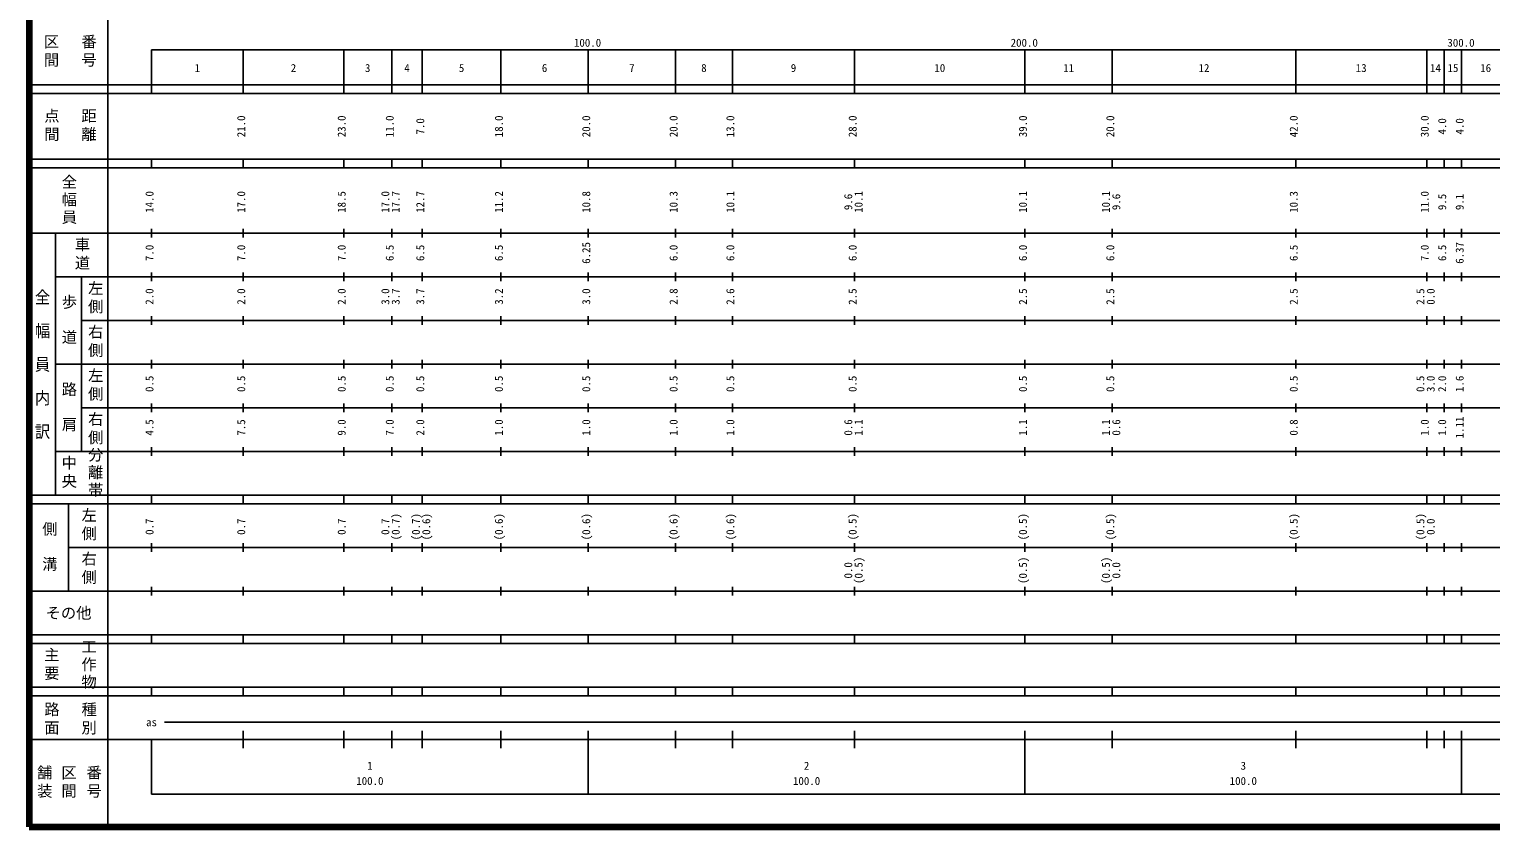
# Model space of a CAD drawing. Units: millimetres on the paper, enlarged 1000 times. Extents: x 40000 to 680000, y 20000 to 380000.
# Drawn here: x 40000 to 374665, y 20000 to 202759 of the extents above; entities that cross this region are included whole.
import ezdxf
from ezdxf.enums import TextEntityAlignment as Align

# ---------------------------------------------------------------- set-up
doc = ezdxf.new("R2010")
doc.units = ezdxf.units.MM
doc.header["$LTSCALE"] = 1000
doc.layers.add('M-TTL', color=2, linetype='Continuous', lineweight=140)
doc.layers.add('M-TTL-BAND', color=7, linetype='Continuous', lineweight=25)
doc.styles.add('@ＭＳ ゴシック', font='')
doc.styles.add('ＭＳ ゴシック', font='')
doc.styles.get('@ＭＳ ゴシック').set_extended_font_data('@MS Gothic')
doc.styles.get('ＭＳ ゴシック').set_extended_font_data('MS Gothic')

msp = doc.modelspace()

# ---------------------------------------------------------------- linework, layer by layer
at = {"layer": 'M-TTL'}
for p, q in [((40000, 380000), (40000, 20000)), ((40000, 20000), (680000, 20000))]:
    msp.add_line(p, q, dxfattribs=at)
at = {"layer": 'M-TTL-BAND'}
for p, q in [((58000, 370000), (58000, 20000)), ((68000, 198000), (579000, 198000)), ((68000, 198000), (68000, 188000)), ((89000, 188000), (89000, 198000)), ((112000, 188000), (112000, 198000)), ((123000, 188000), (123000, 198000)), ((130000, 188000), (130000, 198000)), ((148000, 188000), (148000, 198000)), ((168000, 188000), (168000, 198000)), ((188000, 188000), (188000, 198000)), ((201000, 188000), (201000, 198000)), ((229000, 188000), (229000, 198000)), ((268000, 188000), (268000, 198000)), ((288000, 188000), (288000, 198000)), ((330000, 188000), (330000, 198000)), ((360000, 188000), (360000, 198000)), ((364000, 188000), (364000, 198000)), ((368000, 188000), (368000, 198000)), ((40000, 190000), (579000, 190000)), ((40000, 188000), (579000, 188000)), ((40000, 173000), (579000, 173000)), ((40000, 171000), (579000, 171000)), ((68000, 171000), (68000, 173000)), ((89000, 171000), (89000, 173000)), ((112000, 171000), (112000, 173000)), ((123000, 171000), (123000, 173000)), ((130000, 171000), (130000, 173000)), ((148000, 171000), (148000, 173000)), ((168000, 171000), (168000, 173000)), ((188000, 171000), (188000, 173000)), ((201000, 171000), (201000, 173000)), ((229000, 171000), (229000, 173000)), ((268000, 171000), (268000, 173000)), ((288000, 171000), (288000, 173000)), ((330000, 171000), (330000, 173000)), ((360000, 171000), (360000, 173000)), ((364000, 171000), (364000, 173000)), ((368000, 171000), (368000, 173000)), ((40000, 156000), (579000, 156000)), ((46000, 96000), (46000, 156000)), ((68000, 155000), (68000, 157000)), ((89000, 155000), (89000, 157000)), ((112000, 155000), (112000, 157000)), ((123000, 155000), (123000, 157000)), ((130000, 155000), (130000, 157000)), ((148000, 155000), (148000, 157000)), ((168000, 155000), (168000, 157000)), ((188000, 155000), (188000, 157000)), ((201000, 155000), (201000, 157000)), ((229000, 155000), (229000, 157000)), ((268000, 155000), (268000, 157000)), ((288000, 155000), (288000, 157000)), ((330000, 155000), (330000, 157000)), ((360000, 155000), (360000, 157000)), ((364000, 155000), (364000, 157000)), ((368000, 155000), (368000, 157000)), ((46000, 146000), (579000, 146000)), ((52000, 146000), (52000, 106000)), ((68000, 145000), (68000, 147000)), ((89000, 145000), (89000, 147000)), ((112000, 145000), (112000, 147000)), ((123000, 145000), (123000, 147000)), ((130000, 145000), (130000, 147000)), ((148000, 145000), (148000, 147000)), ((168000, 145000), (168000, 147000)), ((188000, 145000), (188000, 147000)), ((201000, 145000), (201000, 147000)), ((229000, 145000), (229000, 147000)), ((268000, 145000), (268000, 147000)), ((288000, 145000), (288000, 147000)), ((330000, 145000), (330000, 147000)), ((360000, 145000), (360000, 147000)), ((364000, 145000), (364000, 147000)), ((368000, 145000), (368000, 147000)), ((52000, 136000), (579000, 136000)), ((68000, 135000), (68000, 137000)), ((89000, 135000), (89000, 137000)), ((112000, 135000), (112000, 137000)), ((123000, 135000), (123000, 137000)), ((130000, 135000), (130000, 137000)), ((148000, 135000), (148000, 137000)), ((168000, 135000), (168000, 137000)), ((188000, 135000), (188000, 137000)), ((201000, 135000), (201000, 137000)), ((229000, 135000), (229000, 137000)), ((268000, 135000), (268000, 137000)), ((288000, 135000), (288000, 137000)), ((330000, 135000), (330000, 137000)), ((360000, 135000), (360000, 137000)), ((364000, 135000), (364000, 137000)), ((368000, 135000), (368000, 137000)), ((46000, 126000), (579000, 126000)), ((68000, 125000), (68000, 127000)), ((89000, 125000), (89000, 127000)), ((112000, 125000), (112000, 127000)), ((123000, 125000), (123000, 127000)), ((130000, 125000), (130000, 127000)), ((148000, 125000), (148000, 127000)), ((168000, 125000), (168000, 127000)), ((188000, 125000), (188000, 127000)), ((201000, 125000), (201000, 127000)), ((229000, 125000), (229000, 127000)), ((268000, 125000), (268000, 127000)), ((288000, 125000), (288000, 127000)), ((330000, 125000), (330000, 127000)), ((360000, 125000), (360000, 127000)), ((364000, 125000), (364000, 127000)), ((368000, 125000), (368000, 127000)), ((52000, 116000), (579000, 116000)), ((68000, 115000), (68000, 117000)), ((89000, 115000), (89000, 117000)), ((112000, 115000), (112000, 117000)), ((123000, 115000), (123000, 117000)), ((130000, 115000), (130000, 117000)), ((148000, 115000), (148000, 117000)), ((168000, 115000), (168000, 117000)), ((188000, 115000), (188000, 117000)), ((201000, 115000), (201000, 117000)), ((229000, 115000), (229000, 117000)), ((268000, 115000), (268000, 117000)), ((288000, 115000), (288000, 117000)), ((330000, 115000), (330000, 117000)), ((360000, 115000), (360000, 117000)), ((364000, 115000), (364000, 117000)), ((368000, 115000), (368000, 117000)), ((46000, 106000), (579000, 106000)), ((68000, 105000), (68000, 107000)), ((89000, 105000), (89000, 107000)), ((112000, 105000), (112000, 107000)), ((123000, 105000), (123000, 107000)), ((130000, 105000), (130000, 107000)), ((148000, 105000), (148000, 107000)), ((168000, 105000), (168000, 107000)), ((188000, 105000), (188000, 107000)), ((201000, 105000), (201000, 107000)), ((229000, 105000), (229000, 107000)), ((268000, 105000), (268000, 107000)), ((288000, 105000), (288000, 107000)), ((330000, 105000), (330000, 107000)), ((360000, 105000), (360000, 107000)), ((364000, 105000), (364000, 107000)), ((368000, 105000), (368000, 107000)), ((40000, 96000), (579000, 96000)), ((40000, 94000), (579000, 94000)), ((49000, 94000), (49000, 74000)), ((68000, 94000), (68000, 96000)), ((89000, 94000), (89000, 96000)), ((112000, 94000), (112000, 96000)), ((123000, 94000), (123000, 96000)), ((130000, 94000), (130000, 96000)), ((148000, 94000), (148000, 96000)), ((168000, 94000), (168000, 96000)), ((188000, 94000), (188000, 96000)), ((201000, 94000), (201000, 96000)), ((229000, 94000), (229000, 96000)), ((268000, 94000), (268000, 96000)), ((288000, 94000), (288000, 96000)), ((330000, 94000), (330000, 96000)), ((360000, 94000), (360000, 96000)), ((364000, 94000), (364000, 96000)), ((368000, 94000), (368000, 96000)), ((49000, 84000), (579000, 84000)), ((68000, 83000), (68000, 85000)), ((89000, 83000), (89000, 85000)), ((112000, 83000), (112000, 85000)), ((123000, 83000), (123000, 85000)), ((130000, 83000), (130000, 85000)), ((148000, 83000), (148000, 85000)), ((168000, 83000), (168000, 85000)), ((188000, 83000), (188000, 85000)), ((201000, 83000), (201000, 85000)), ((229000, 83000), (229000, 85000)), ((268000, 83000), (268000, 85000)), ((288000, 83000), (288000, 85000)), ((330000, 83000), (330000, 85000)), ((360000, 83000), (360000, 85000)), ((364000, 83000), (364000, 85000)), ((368000, 83000), (368000, 85000)), ((40000, 74000), (579000, 74000)), ((68000, 73000), (68000, 75000)), ((89000, 73000), (89000, 75000)), ((112000, 73000), (112000, 75000)), ((123000, 73000), (123000, 75000)), ((130000, 73000), (130000, 75000)), ((148000, 73000), (148000, 75000)), ((168000, 73000), (168000, 75000)), ((188000, 73000), (188000, 75000)), ((201000, 73000), (201000, 75000)), ((229000, 73000), (229000, 75000)), ((268000, 73000), (268000, 75000)), ((288000, 73000), (288000, 75000)), ((330000, 73000), (330000, 75000)), ((360000, 73000), (360000, 75000)), ((364000, 73000), (364000, 75000)), ((368000, 73000), (368000, 75000)), ((40000, 64000), (579000, 64000)), ((68000, 62000), (68000, 64000)), ((89000, 62000), (89000, 64000)), ((112000, 62000), (112000, 64000)), ((123000, 62000), (123000, 64000)), ((130000, 62000), (130000, 64000)), ((148000, 62000), (148000, 64000)), ((168000, 62000), (168000, 64000)), ((188000, 62000), (188000, 64000)), ((201000, 62000), (201000, 64000)), ((229000, 62000), (229000, 64000)), ((268000, 62000), (268000, 64000)), ((288000, 62000), (288000, 64000)), ((330000, 62000), (330000, 64000)), ((360000, 62000), (360000, 64000)), ((364000, 62000), (364000, 64000)), ((368000, 62000), (368000, 64000)), ((40000, 62000), (579000, 62000)), ((40000, 52000), (579000, 52000)), ((68000, 50000), (68000, 52000)), ((89000, 50000), (89000, 52000)), ((112000, 50000), (112000, 52000)), ((123000, 50000), (123000, 52000)), ((130000, 50000), (130000, 52000)), ((148000, 50000), (148000, 52000)), ((168000, 50000), (168000, 52000)), ((188000, 50000), (188000, 52000)), ((201000, 50000), (201000, 52000)), ((229000, 50000), (229000, 52000)), ((268000, 50000), (268000, 52000)), ((288000, 50000), (288000, 52000)), ((330000, 50000), (330000, 52000)), ((360000, 50000), (360000, 52000)), ((364000, 50000), (364000, 52000)), ((368000, 50000), (368000, 52000)), ((40000, 50000), (579000, 50000)), ((71000, 44000), (541500, 44000)), ((89000, 38000), (89000, 42000)), ((112000, 38000), (112000, 42000)), ((123000, 38000), (123000, 42000)), ((130000, 38000), (130000, 42000)), ((148000, 38000), (148000, 42000)), ((168000, 27500), (168000, 42000)), ((188000, 38000), (188000, 42000)), ((201000, 38000), (201000, 42000)), ((229000, 38000), (229000, 42000)), ((268000, 27500), (268000, 42000)), ((288000, 38000), (288000, 42000)), ((330000, 38000), (330000, 42000)), ((360000, 38000), (360000, 42000)), ((364000, 38000), (364000, 42000)), ((368000, 27500), (368000, 42000)), ((40000, 40000), (579000, 40000)), ((68000, 40000), (68000, 27500)), ((68000, 27500), (579000, 27500))]:
    msp.add_line(p, q, dxfattribs=at)

# ---------------------------------------------------------------- texts
at = {"layer": 'M-TTL-BAND', "style": 'ＭＳ ゴシック'}
for s, p in [('100.0', (167844, 198195)), ('200.0', (267844, 198195)), ('300.0', (367844, 198195)), ('1', (78500, 192405)), ('2', (100500, 192405)), ('3', (117500, 192405)), ('4', (126500, 192405)), ('5', (139000, 192405)), ('6', (158000, 192405)), ('7', (178000, 192405)), ('8', (194500, 192405)), ('9', (215000, 192405)), ('10', (248500, 192405)), ('11', (278000, 192405)), ('12', (309000, 192405)), ('13', (345000, 192405)), ('14', (362000, 192405)), ('15', (366000, 192405)), ('16', (373500, 192405)), ('as', (68000, 42500)), ('1', (118000, 32523)), ('2', (218000, 32523)), ('3', (318000, 32523)), ('100.0', (118000, 29033)), ('100.0', (218000, 29033)), ('100.0', (318000, 29033))]:
    msp.add_text(s, height=1833, dxfattribs=at).set_placement(p, align=Align.BOTTOM_CENTER)
for s, p in [('21.0', (90000, 180500)), ('23.0', (113000, 180500)), ('11.0', (124000, 180500)), ('7.0', (131000, 180500)), ('18.0', (149000, 180500)), ('20.0', (169000, 180500)), ('20.0', (189000, 180500)), ('13.0', (202000, 180500)), ('28.0', (230000, 180500)), ('39.0', (269000, 180500)), ('20.0', (289000, 180500)), ('42.0', (331000, 180500)), ('30.0', (361000, 180500)), ('4.0', (365000, 180500)), ('4.0', (369000, 180500)), ('14.0', (69000, 163174)), ('17.0', (90000, 163174)), ('18.5', (113000, 163174)), ('17.0', (123000, 163174)), ('17.7', (125370, 163174)), ('12.7', (131000, 163174)), ('11.2', (149000, 163174)), ('10.8', (169000, 163174)), ('10.3', (189000, 163174)), ('10.1', (202000, 163174)), ('9.6', (229000, 163174)), ('10.1', (231370, 163174)), ('10.1', (269000, 163174)), ('10.1', (288000, 163174)), ('9.6', (290370, 163174)), ('10.3', (331000, 163174)), ('11.0', (361000, 163174)), ('9.5', (365000, 163174)), ('9.1', (369000, 163174)), ('7.0', (69000, 151500)), ('7.0', (90000, 151500)), ('7.0', (113000, 151500)), ('6.5', (124000, 151500)), ('6.5', (131000, 151500)), ('6.5', (149000, 151500)), ('6.25', (169000, 151500)), ('6.0', (189000, 151500)), ('6.0', (202000, 151500)), ('6.0', (230000, 151500)), ('6.0', (269000, 151500)), ('6.0', (289000, 151500)), ('6.5', (331000, 151500)), ('7.0', (361000, 151500)), ('6.5', (365000, 151500)), ('6.37', (369000, 151500)), ('2.0', (69000, 141500)), ('2.0', (90000, 141500)), ('2.0', (113000, 141500)), ('3.0', (123000, 141500)), ('3.7', (125370, 141500)), ('3.7', (131000, 141500)), ('3.2', (149000, 141500)), ('3.0', (169000, 141500)), ('2.8', (189000, 141500)), ('2.6', (202000, 141500)), ('2.5', (230000, 141500)), ('2.5', (269000, 141500)), ('2.5', (289000, 141500)), ('2.5', (331000, 141500)), ('2.5', (360000, 141500)), ('0.0', (362370, 141500)), ('0.5', (69000, 121500)), ('0.5', (90000, 121500)), ('0.5', (113000, 121500)), ('0.5', (124000, 121500)), ('0.5', (131000, 121500)), ('0.5', (149000, 121500)), ('0.5', (169000, 121500)), ('0.5', (189000, 121500)), ('0.5', (202000, 121500)), ('0.5', (230000, 121500)), ('0.5', (269000, 121500)), ('0.5', (289000, 121500)), ('0.5', (331000, 121500)), ('0.5', (360000, 121500)), ('3.0', (362370, 121500)), ('2.0', (365000, 121500)), ('1.6', (369000, 121500)), ('1.11', (369000, 111500)), ('4.5', (69000, 111500)), ('7.5', (90000, 111500)), ('9.0', (113000, 111500)), ('7.0', (124000, 111500)), ('2.0', (131000, 111500)), ('1.0', (149000, 111500)), ('1.0', (169000, 111500)), ('1.0', (189000, 111500)), ('1.0', (202000, 111500)), ('0.6', (229000, 111500)), ('1.1', (231370, 111500)), ('1.1', (269000, 111500)), ('1.1', (288000, 111500)), ('0.6', (290370, 111500)), ('0.8', (331000, 111500)), ('1.0', (361000, 111500)), ('1.0', (365000, 111500)), ('0.7', (69000, 88764)), ('0.7', (90000, 88764)), ('0.7', (113000, 88764)), ('0.7', (123000, 88764)), ('(0.7)', (125370, 88764)), ('(0.7)', (130000, 88764)), ('(0.6)', (132370, 88764)), ('(0.6)', (149000, 88764)), ('(0.6)', (169000, 88764)), ('(0.6)', (189000, 88764)), ('(0.6)', (202000, 88764)), ('(0.5)', (230000, 88764)), ('(0.5)', (269000, 88764)), ('(0.5)', (289000, 88764)), ('(0.5)', (331000, 88764)), ('(0.5)', (360000, 88764)), ('0.0', (362370, 88764)), ('0.0', (229000, 78764)), ('(0.5)', (231370, 78764)), ('(0.5)', (269000, 78764)), ('(0.5)', (288000, 78764)), ('0.0', (290370, 78764))]:
    msp.add_text(s, height=1833, rotation=90, dxfattribs=at).set_placement(p, align=Align.BOTTOM_CENTER)
at = {"layer": 'M-TTL-BAND', "style": '@ＭＳ ゴシック', "width": 1.1}
msp.add_text('全\u3000幅\u3000員\u3000内\u3000訳', height=2566, rotation=270, dxfattribs=at).set_placement((43000, 126000), align=Align.MIDDLE_CENTER)
at = {"layer": 'M-TTL-BAND', "style": 'ＭＳ ゴシック'}
msp.add_text('その他', height=2566, dxfattribs=at).set_placement((49000, 69000), align=Align.MIDDLE_CENTER)
at = {"layer": 'M-TTL-BAND', "char_height": 2566, "attachment_point": 5, "rotation": 270, "style": '@ＭＳ ゴシック'}
for s, insert in [('\\T1.2;区間', (45000, 197500)), ('\\T1.2;番号', (53500, 197500)), ('\\T1.2;点間', (45000, 180500)), ('\\T1.2;距離', (53500, 180500)), ('\\T1.15;全幅員', (49000, 163500)), ('\\T1.2;車道', (52000, 151000)), ('\\T1.2;左側', (55000, 141000)), ('\\T1.15;歩\u3000道', (49000, 136000)), ('\\T1.2;右側', (55000, 131000)), ('\\T1.2;左側', (55000, 121000)), ('\\T1.15;路\u3000肩', (49000, 116000)), ('\\T1.2;右側', (55000, 111000)), ('\\T1.2;中央', (49000, 101000)), ('\\T1.15;分離帯', (55000, 101000)), ('\\T1.2;左側', (53500, 89000)), ('\\T1.15;側\u3000溝', (44500, 84000)), ('\\T1.2;右側', (53500, 79000)), ('\\T1.2;主要', (45000, 57000)), ('\\T1.15;工作物', (53500, 57000)), ('\\T1.2;路面', (45000, 44500)), ('\\T1.2;種別', (53500, 44500)), ('\\T1.2;舗装', (43333, 30000)), ('\\T1.2;区間', (49000, 30000)), ('\\T1.2;番号', (54667, 30000))]:
    msp.add_mtext(s, dxfattribs=dict(at, insert=insert))

doc.saveas('drawing.dxf')
